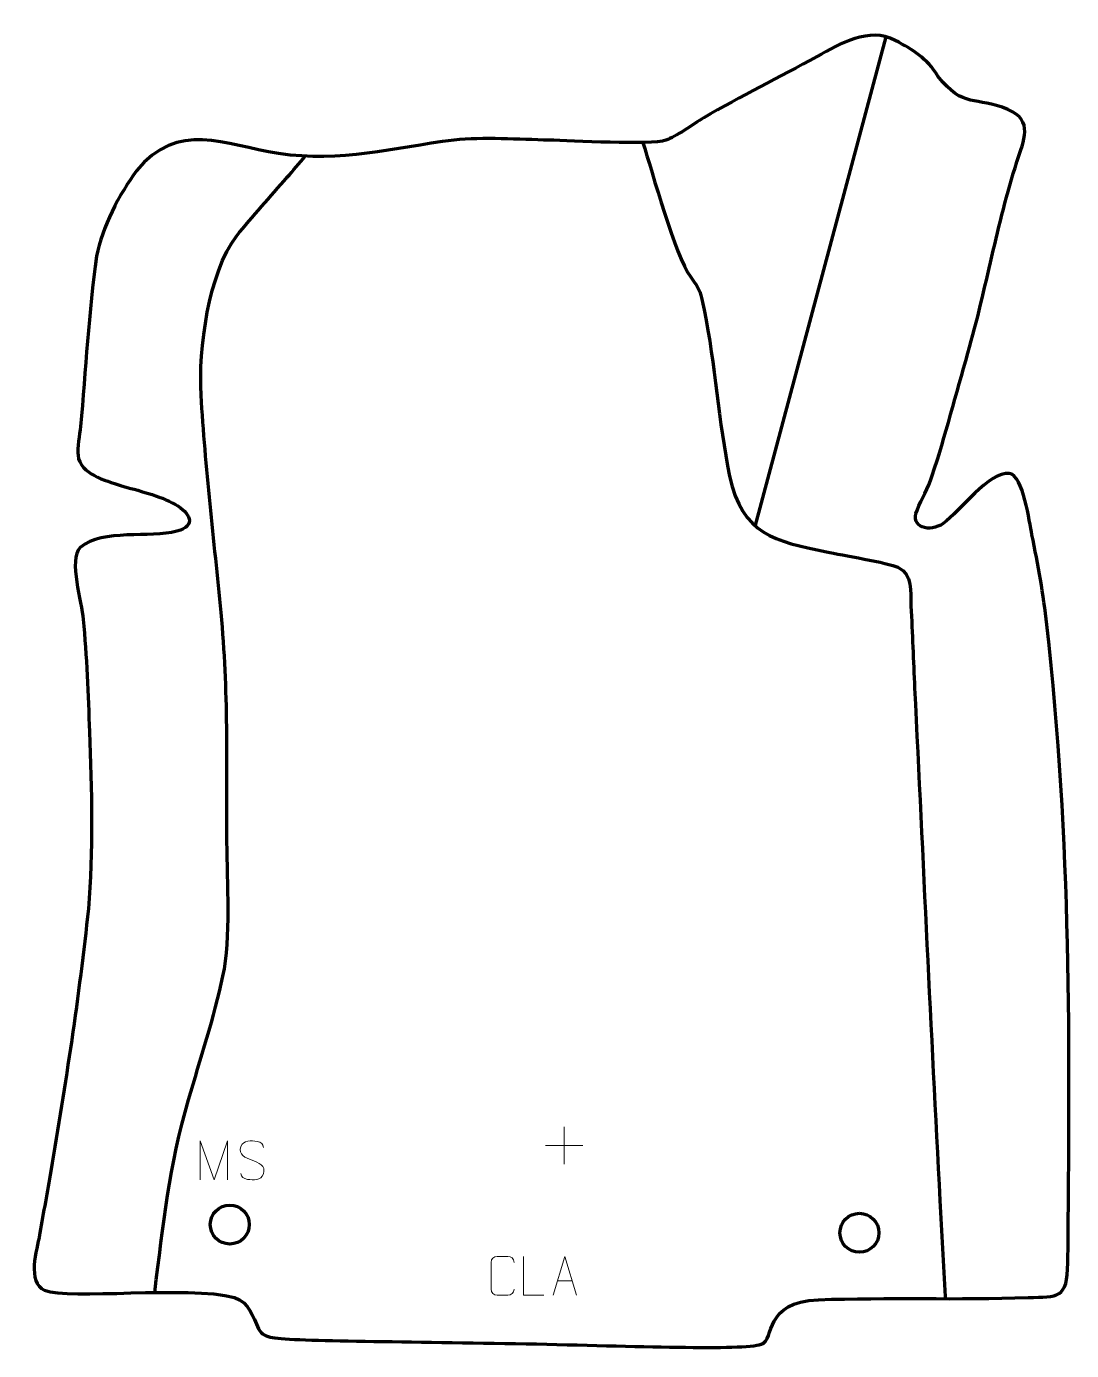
# Model space of a CAD drawing. Header units: millimetres. Extents: x 866 to 1537, y 12 to 861.
import ezdxf

# ---------------------------------------------------------------- set-up
doc = ezdxf.new("R2010")
doc.units = ezdxf.units.MM
doc.header["$MEASUREMENT"] = 0
doc.layers.add('layer 2', color=7, linetype='Continuous')
doc.layers.add('layer 3', color=7, linetype='Continuous')

msp = doc.modelspace()

# ---------------------------------------------------------------- linework, layer by layer
at = {"layer": 'layer 2', "color": 142, "lineweight": 200}
for centre in [(996.7339, 92.3446), (1400.753, 87.0533)]:
    msp.add_ellipse(centre, major_axis=(0, 12.5), ratio=1, dxfattribs=at)
at = {"layer": 'layer 2', "color": 142, "lineweight": 158}
msp.add_open_spline([(1333.9167, 540.1521), (1333.9167, 540.1521), (1417.8054, 854.167), (1417.8054, 854.167)], degree=3, dxfattribs=at)
for points, knots in [([(1261.7095, 786.356), (1267.7593, 767.5682), (1282.652, 713.5588), (1292.2964, 700.347), (1292.2964, 700.347), (1298.9547, 691.2258), (1298.6158, 690.5051), (1301.11, 679.0398), (1301.11, 679.0398), (1308.2664, 643.6281), (1310.2055, 607.5432), (1317.4458, 572.278), (1317.4458, 572.278), (1325.4931, 534.8612), (1346.1569, 530.7839), (1379.7121, 523.7241), (1379.7121, 523.7241), (1388.9469, 521.7811), (1419.2467, 516.8577), (1425.4459, 513.9198), (1425.4459, 513.9198), (1435.0541, 509.3665), (1433.3413, 498.4505), (1433.8039, 489.0273), (1433.8039, 489.0273), (1434.666, 471.4676), (1435.3618, 453.9365), (1436.1689, 436.3802), (1436.1689, 436.3802), (1441.4971, 326.753), (1446.5476, 217.2817), (1452.4204, 107.6662), (1452.4204, 107.6662), (1453.5162, 87.212), (1454.6121, 66.7578), (1455.7079, 46.3036), (1455.7079, 46.3036), (1455.7079, 46.3036), (1455.7881, 44.807), (1455.7881, 44.807)], [0, 0, 0, 0, 0.09090909, 0.09090909, 0.09090909, 0.09090909, 0.18181818, 0.18181818, 0.18181818, 0.18181818, 0.27272727, 0.27272727, 0.27272727, 0.27272727, 0.36363636, 0.36363636, 0.36363636, 0.36363636, 0.45454545, 0.45454545, 0.45454545, 0.45454545, 0.54545455, 0.54545455, 0.54545455, 0.54545455, 0.63636364, 0.63636364, 0.63636364, 0.63636364, 0.72727273, 0.72727273, 0.72727273, 0.72727273, 0.81818182, 0.81818182, 0.81818182, 0.81818182, 1, 1, 1, 1]), ([(948.575, 48.7865), (954.0338, 92.6846), (957.7358, 129.4042), (970.275, 172.3825), (970.275, 172.3825), (977.763, 198.0476), (986.827, 225.6501), (992.3531, 251.6394), (992.3531, 251.6394), (997.6565, 276.5815), (994.9768, 311.5307), (994.8968, 337.7199), (994.8968, 337.7199), (994.7445, 387.6033), (995.9349, 435.1716), (991.1555, 484.8505), (991.1555, 484.8505), (986.7241, 530.9086), (981.0127, 578.2789), (978.3129, 624.3459), (978.3129, 624.3459), (976.5985, 653.5992), (983.0305, 702.667), (1001.1031, 726.3184), (1001.1031, 726.3184), (1011.3537, 739.3329), (1022.7361, 751.4815), (1033.5723, 764.0131), (1033.5723, 764.0131), (1037.4319, 768.5337), (1041.2916, 773.0543), (1045.1512, 777.5749)], [0, 0, 0, 0, 0.11111111, 0.11111111, 0.11111111, 0.11111111, 0.22222222, 0.22222222, 0.22222222, 0.22222222, 0.33333333, 0.33333333, 0.33333333, 0.33333333, 0.44444444, 0.44444444, 0.44444444, 0.44444444, 0.55555556, 0.55555556, 0.55555556, 0.55555556, 0.66666667, 0.66666667, 0.66666667, 0.66666667, 0.77777778, 0.77777778, 0.77777778, 0.77777778, 1, 1, 1, 1])]:
    msp.add_open_spline(points, degree=3, knots=knots, dxfattribs=at)
at = {"layer": 'layer 2', "color": 250, "lineweight": 9}
for points in [[(1211.2533, 155.0264), (1211.2533, 155.0264), (1211.2533, 131.0485), (1211.2533, 131.0485)], [(1199.2644, 143.0374), (1199.2644, 143.0374), (1223.2423, 143.0374), (1223.2423, 143.0374)], [(1207.0204, 56.2538), (1207.0204, 56.2538), (1216.5161, 56.2538), (1216.5161, 56.2538)]]:
    msp.add_open_spline(points, degree=3, dxfattribs=at)
for points, knots in [([(977.6682, 121.0337), (977.6682, 121.0337), (977.6682, 145.9916), (977.6682, 145.9916), (977.6682, 145.9916), (977.6682, 145.9916), (986.5933, 121.0337), (986.5933, 121.0337), (986.5933, 121.0337), (986.5933, 121.0337), (995.3532, 145.9911), (995.3532, 145.9911), (995.3532, 145.9911), (995.3532, 145.9911), (995.3532, 121.0337), (995.3532, 121.0337)], [0, 0, 0, 0, 0.2, 0.2, 0.2, 0.2, 0.4, 0.4, 0.4, 0.4, 0.6, 0.6, 0.6, 0.6, 1, 1, 1, 1]), ([(1011.0604, 133.6836), (1006.8121, 135.154), (1001.904, 136.9498), (1003.9091, 142.4701), (1003.9091, 142.4701), (1005.4126, 146.61), (1010.6262, 146.2215), (1014.2298, 145.6204), (1014.2298, 145.6204), (1017.0904, 145.1432), (1017.9551, 143.93), (1018.2657, 141.8459)], [0, 0, 0, 0, 0.25, 0.25, 0.25, 0.25, 0.5, 0.5, 0.5, 0.5, 1, 1, 1, 1]), ([(1011.0604, 133.6835), (1015.079, 132.0368), (1020.1085, 130.1485), (1018.2745, 124.7882), (1018.2745, 124.7882), (1016.8147, 120.5218), (1011.9039, 120.7785), (1008.1778, 121.3332), (1008.1778, 121.3332), (1005.4278, 121.743), (1004.2069, 122.9565), (1003.8289, 125.0687)], [0, 0, 0, 0, 0.25, 0.25, 0.25, 0.25, 0.5, 0.5, 0.5, 0.5, 1, 1, 1, 1]), ([(1179.1913, 50.8221), (1179.0515, 48.4987), (1177.3743, 47.0191), (1175.2266, 47.0083), (1175.2266, 47.0083), (1172.8947, 47.0087), (1170.5628, 47.0087), (1168.2313, 47.0083), (1168.2313, 47.0083), (1166.3063, 46.9029), (1164.3342, 48.7874), (1164.3454, 50.8047), (1164.3454, 50.8047), (1164.3458, 56.5748), (1164.3458, 62.3445), (1164.3454, 68.1138), (1164.3454, 68.1138), (1164.3496, 70.2519), (1166.0963, 71.9711), (1168.2487, 71.9576), (1168.2487, 71.9576), (1170.5744, 71.9576), (1172.9005, 71.9576), (1175.2266, 71.9576), (1175.2266, 71.9576), (1177.1732, 71.9931), (1179.1646, 70.5016), (1179.1913, 68.064)], [0, 0, 0, 0, 0.125, 0.125, 0.125, 0.125, 0.25, 0.25, 0.25, 0.25, 0.375, 0.375, 0.375, 0.375, 0.5, 0.5, 0.5, 0.5, 0.625, 0.625, 0.625, 0.625, 0.75, 0.75, 0.75, 0.75, 1, 1, 1, 1]), ([(1198.2429, 47.0043), (1198.2429, 47.0043), (1185.2938, 47.0043), (1185.2938, 47.0043), (1185.2938, 47.0043), (1185.2938, 47.0043), (1185.2938, 71.9579), (1185.2938, 71.9579)], [0, 0, 0, 0, 0.33333333, 0.33333333, 0.33333333, 0.33333333, 1, 1, 1, 1]), ([(1204.2978, 47.0044), (1204.2978, 47.0044), (1211.6688, 71.9579), (1211.6688, 71.9579), (1211.6688, 71.9579), (1211.6688, 71.9579), (1219.2387, 47.0044), (1219.2387, 47.0044)], [0, 0, 0, 0, 0.33333333, 0.33333333, 0.33333333, 0.33333333, 1, 1, 1, 1])]:
    msp.add_open_spline(points, degree=3, knots=knots, dxfattribs=at)
at = {"layer": 'layer 3', "color": 242, "lineweight": 158}
msp.add_open_spline([(1534.4817, 67.8592), (1534.239, 44.1878), (1528.1973, 46.2757), (1508.9803, 45.5241), (1508.9803, 45.5241), (1464.1101, 43.9388), (1419.0514, 45.7236), (1374.4288, 44.1297), (1374.4288, 44.1297), (1338.8092, 42.8574), (1346.8142, 18.5415), (1337.7461, 15.556), (1337.7461, 15.556), (1325.591, 11.5542), (1257.3551, 14.4486), (1186.9752, 15.8739), (1186.9752, 15.8739), (1113.8852, 17.354), (1038.5343, 17.489), (1024.1364, 19.81), (1024.1364, 19.81), (1020.3333, 20.4231), (1016.8663, 21.877), (1015.2096, 25.4075), (1015.2096, 25.4075), (1011.4574, 33.4039), (1009.2879, 42.0951), (999.6923, 45.6388), (999.6923, 45.6388), (969.4787, 53.4151), (893.4499, 43.8696), (877.891, 50.2146), (877.891, 50.2146), (866.2525, 54.9607), (872.9526, 76.5259), (874.677, 85.7053), (874.677, 85.7053), (874.677, 85.7053), (874.8954, 86.9397), (874.8954, 86.9397), (874.8954, 86.9397), (877.171, 100.1812), (879.5762, 113.4005), (881.8733, 126.6387), (881.8733, 126.6387), (891.3029, 181.9931), (900.0967, 239.1085), (905.9981, 294.926), (905.9981, 294.926), (909.196, 330.7562), (908.0216, 372.294), (906.6985, 408.3452), (906.6985, 408.3452), (905.8382, 431.7861), (904.8688, 457.1861), (902.7156, 480.4918), (902.7156, 480.4918), (901.7345, 491.1109), (893.0711, 518.688), (900.7361, 526.5454), (900.7361, 526.5454), (915.3697, 538.8664), (945.4421, 532.2728), (962.7928, 537.0243), (962.7928, 537.0243), (975.8842, 540.6093), (971.1041, 548.9661), (961.7824, 554.2327), (961.7824, 554.2327), (951.3934, 560.1021), (938.0008, 562.999), (926.561, 566.4229), (926.561, 566.4229), (916.9582, 569.4986), (900.6225, 573.6436), (899.3246, 585.5676), (899.3246, 585.5676), (898.7885, 590.4927), (900.2908, 598.985), (900.8565, 604.1422), (900.8565, 604.1422), (904.3927, 640.2988), (906.054, 677.7118), (911.2666, 713.5395), (911.2666, 713.5395), (914.8205, 731.9835), (925.624, 753.1418), (936.8932, 768.0988), (936.8932, 768.0988), (963.1161, 800.7789), (993.3081, 784.7232), (1027.9953, 779.244), (1027.9953, 779.244), (1068.5272, 773.29), (1101.1048, 782.8968), (1140.5183, 787.888), (1140.5183, 787.888), (1159.4372, 789.944), (1182.3438, 788.2174), (1201.721, 787.8677), (1201.721, 787.8677), (1215.4133, 787.5554), (1267.1707, 784.5369), (1276.5181, 787.7817), (1276.5181, 787.7817), (1283.0326, 790.043), (1294.0446, 798.1698), (1300.809, 802.1151), (1300.809, 802.1151), (1324.5995, 815.991), (1349.3667, 828.2516), (1373.542, 841.4571), (1373.542, 841.4571), (1388.5316, 849.7147), (1406.7496, 860.7566), (1423.756, 851.8354), (1423.756, 851.8354), (1435.6679, 845.5297), (1443.7835, 840.5418), (1451.1497, 828.9247), (1451.1497, 828.9247), (1467.5939, 807.7039), (1475.1199, 816.3166), (1496.0097, 807.5083), (1496.0097, 807.5083), (1512.7765, 800.4384), (1506.2267, 787.6719), (1501.8245, 773.9468), (1501.8245, 773.9468), (1488.8572, 733.5174), (1482.4187, 693.5175), (1470.3483, 651.2035), (1470.3483, 651.2035), (1462.803, 625.4023), (1455.9363, 598.0734), (1447.4347, 572.7337), (1447.4347, 572.7337), (1444.5792, 564.2226), (1441.0399, 558.2287), (1437.6913, 550.3827), (1437.6913, 550.3827), (1432.9655, 539.3099), (1445.866, 535.99), (1454.584, 542.009), (1454.584, 542.009), (1464.8693, 549.5428), (1484.2352, 575.6632), (1496.8652, 574.0842), (1496.8652, 574.0842), (1506.0232, 572.9393), (1509.8521, 542.6225), (1511.4141, 534.8171), (1511.4141, 534.8171), (1515.43, 515.5107), (1518.7571, 496.5134), (1521.0465, 476.9164), (1521.0465, 476.9164), (1536.8497, 337.7122), (1535.9161, 207.7565), (1534.4817, 67.8592)], degree=3, knots=[0, 0, 0, 0, 0.02439024, 0.02439024, 0.02439024, 0.02439024, 0.04878049, 0.04878049, 0.04878049, 0.04878049, 0.07317073, 0.07317073, 0.07317073, 0.07317073, 0.09756098, 0.09756098, 0.09756098, 0.09756098, 0.12195122, 0.12195122, 0.12195122, 0.12195122, 0.14634146, 0.14634146, 0.14634146, 0.14634146, 0.17073171, 0.17073171, 0.17073171, 0.17073171, 0.19512195, 0.19512195, 0.19512195, 0.19512195, 0.2195122, 0.2195122, 0.2195122, 0.2195122, 0.24390244, 0.24390244, 0.24390244, 0.24390244, 0.26829268, 0.26829268, 0.26829268, 0.26829268, 0.29268293, 0.29268293, 0.29268293, 0.29268293, 0.31707317, 0.31707317, 0.31707317, 0.31707317, 0.34146341, 0.34146341, 0.34146341, 0.34146341, 0.36585366, 0.36585366, 0.36585366, 0.36585366, 0.3902439, 0.3902439, 0.3902439, 0.3902439, 0.41463415, 0.41463415, 0.41463415, 0.41463415, 0.43902439, 0.43902439, 0.43902439, 0.43902439, 0.46341463, 0.46341463, 0.46341463, 0.46341463, 0.48780488, 0.48780488, 0.48780488, 0.48780488, 0.51219512, 0.51219512, 0.51219512, 0.51219512, 0.53658537, 0.53658537, 0.53658537, 0.53658537, 0.56097561, 0.56097561, 0.56097561, 0.56097561, 0.58536585, 0.58536585, 0.58536585, 0.58536585, 0.6097561, 0.6097561, 0.6097561, 0.6097561, 0.63414634, 0.63414634, 0.63414634, 0.63414634, 0.65853659, 0.65853659, 0.65853659, 0.65853659, 0.68292683, 0.68292683, 0.68292683, 0.68292683, 0.70731707, 0.70731707, 0.70731707, 0.70731707, 0.73170732, 0.73170732, 0.73170732, 0.73170732, 0.75609756, 0.75609756, 0.75609756, 0.75609756, 0.7804878, 0.7804878, 0.7804878, 0.7804878, 0.80487805, 0.80487805, 0.80487805, 0.80487805, 0.82926829, 0.82926829, 0.82926829, 0.82926829, 0.85365854, 0.85365854, 0.85365854, 0.85365854, 0.87804878, 0.87804878, 0.87804878, 0.87804878, 0.90243902, 0.90243902, 0.90243902, 0.90243902, 0.92682927, 0.92682927, 0.92682927, 0.92682927, 0.95121951, 0.95121951, 0.95121951, 0.95121951, 1, 1, 1, 1], dxfattribs=at)

doc.saveas('drawing.dxf')
